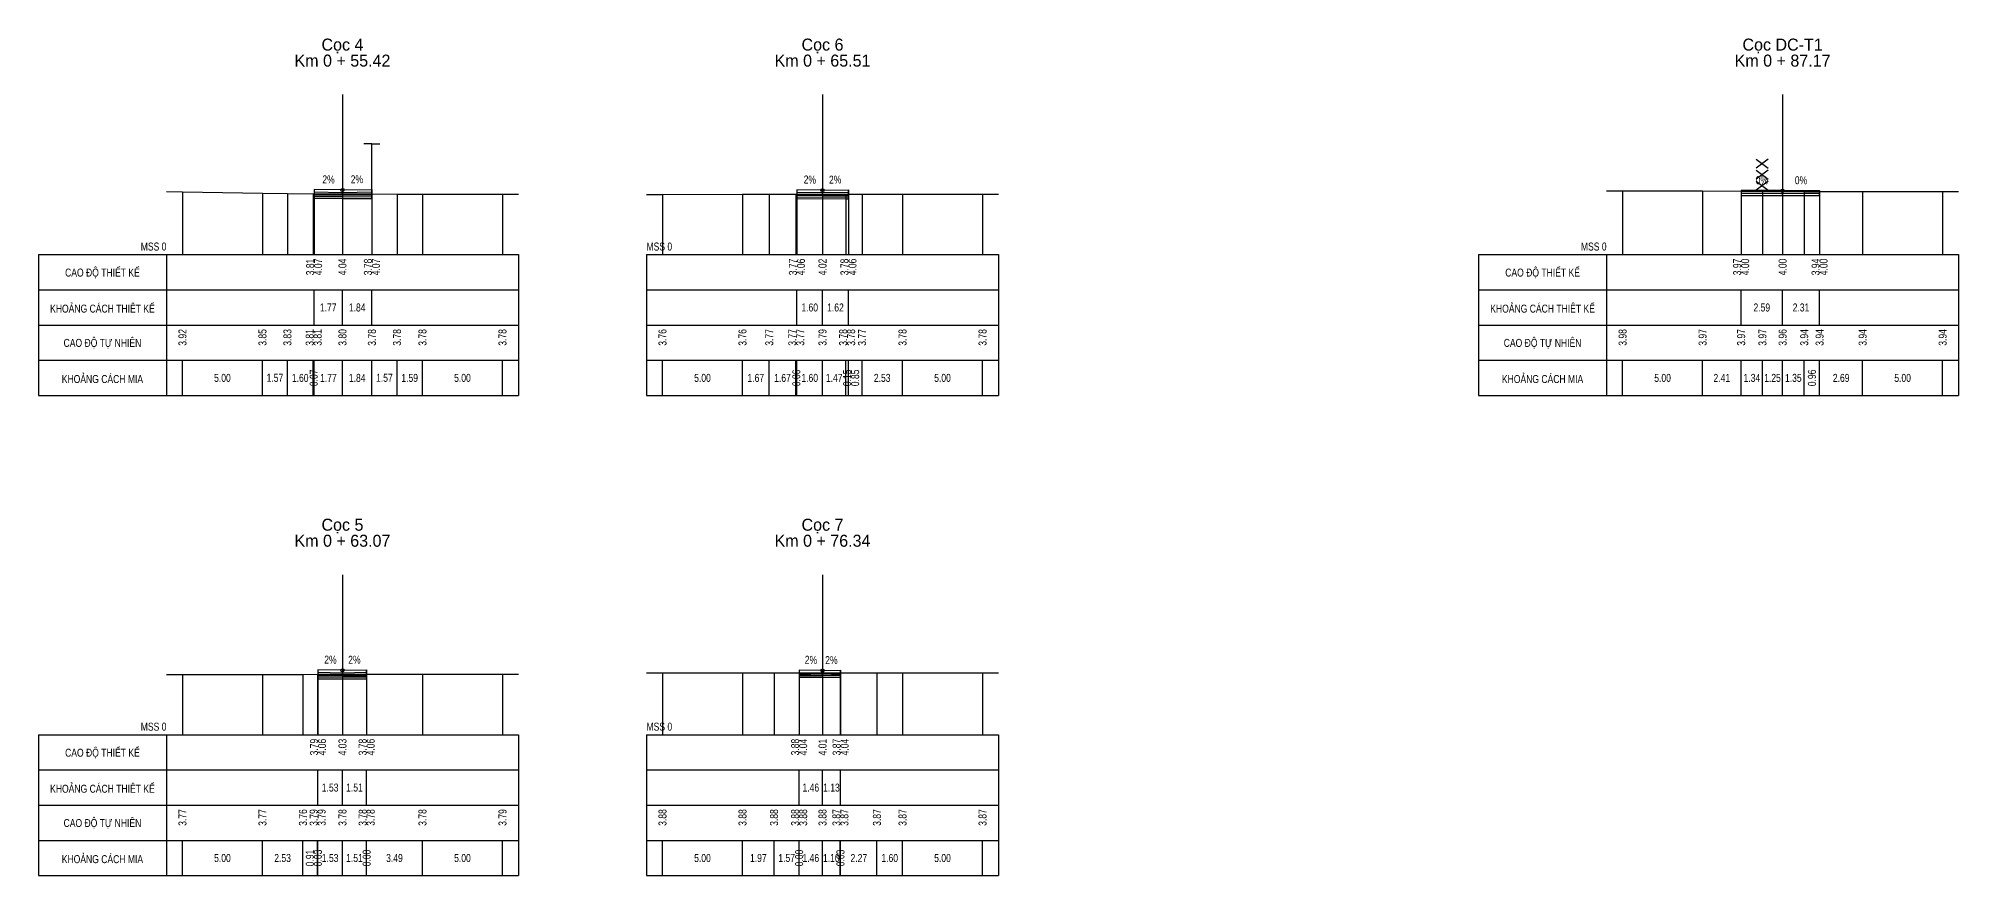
# Model space of a CAD drawing. Header units: inches. Extents: x 285 to 989, y -7 to 128.
# Drawn here: x 868.6 to 988.6, y 12.3 to 64.6 of the extents above; entities that cross this region are included whole.
import ezdxf
from ezdxf.enums import TextEntityAlignment as Align

# ---------------------------------------------------------------- set-up
doc = ezdxf.new("R2010")
doc.units = ezdxf.units.IN
doc.header["$MEASUREMENT"] = 0
for name, color, linetype in [('Bang TN tu nhien', 3, 'Continuous'), ('Dien thiet ke TN', 2, 'Continuous'), ('Duong cu', 8, 'Continuous'), ('Duong do thiet ke', 2, 'Continuous'), ('Duong dong trac ngang tu nhien', 9, 'Continuous'), ('KH_VAT', 8, 'Continuous'), ('Khuon duong1', 14, 'Continuous'), ('Mat duong PD 1', 1, 'Continuous'), ('Taluy', 1, 'Continuous'), ('Trac ngang tu nhien', 3, 'Continuous'), ('TracNgang', 7, 'Continuous')]:
    doc.layers.add(name, color=color, linetype=linetype)
doc.styles.add('BangTN', font='viet buddy.shx', dxfattribs={"width": 0.8})

# ---------------------------------------------------------------- blocks, each defined once
blk = doc.blocks.new('CHIEUDUNGVAT12')
at = {"layer": 'KH_VAT', "color": 1}
for q in [(-2.5, 15.63), (2.5, 15.63)]:
    blk.add_line((0, 15.63), q, dxfattribs=at)
at = {"layer": 'KH_VAT', "color": 7}
blk.add_lwpolyline([(0, 0), (0, 15.63)], dxfattribs=at)
blk = doc.blocks.new('ChieuDungVat4.dwg')
at = {"layer": 'KH_VAT', "color": 1}
blk.add_blockref('CHIEUDUNGVAT12', (0, 0), dxfattribs=at)
blk = doc.blocks.new('HANGRAO')
at = {"color": 2, "linetype": 'Continuous'}
for p, q in [((-1.32, 6.67), (1.16, 4.76)), ((1.16, 6.67), (-1.32, 4.76)), ((1.16, 4.38), (-1.32, 2.47)), ((-1.32, 4.38), (1.16, 2.47)), ((-1.32, 2.09), (1.16, 0.18)), ((1.16, 2.09), (-1.32, 0.18))]:
    blk.add_line(p, q, dxfattribs=at)
blk = doc.blocks.new('ChieuDungVat3.dwg')
at = {"layer": 'KH_VAT', "color": 1, "xscale": 1.5, "yscale": 1.5, "zscale": 1.5}
blk.add_blockref('HANGRAO', (0, 0), dxfattribs=at)

msp = doc.modelspace()

# ---------------------------------------------------------------- linework, layer by layer
at = {"layer": 'Bang TN tu nhien', "color": 3}
for p, q in [((887.57, 61.12), (887.57, 51.12)), ((917.57, 61.12), (917.57, 51.12)), ((977.57, 61.12), (977.57, 51.12)), ((868.57, 51.12), (868.57, 42.32)), ((868.57, 51.12), (898.57, 51.12)), ((876.57, 51.12), (876.57, 42.32)), ((898.57, 51.12), (898.57, 42.32)), ((906.57, 51.12), (906.57, 42.32)), ((906.57, 51.12), (928.57, 51.12)), ((928.57, 51.12), (928.57, 42.32)), ((958.57, 51.12), (958.57, 42.32)), ((958.57, 51.12), (988.57, 51.12)), ((966.57, 51.12), (966.57, 42.32)), ((988.57, 51.12), (988.57, 42.32)), ((868.57, 48.92), (898.57, 48.92)), ((906.57, 48.92), (928.57, 48.92)), ((958.57, 48.92), (988.57, 48.92)), ((868.57, 46.72), (898.57, 46.72)), ((906.57, 46.72), (928.57, 46.72)), ((958.57, 46.72), (988.57, 46.72)), ((868.57, 44.52), (898.57, 44.52)), ((906.57, 44.52), (928.57, 44.52)), ((958.57, 44.52), (988.57, 44.52)), ((868.57, 42.32), (898.57, 42.32)), ((906.57, 42.32), (928.57, 42.32)), ((958.57, 42.32), (988.57, 42.32)), ((887.57, 31.12), (887.57, 21.12)), ((917.57, 31.12), (917.57, 21.12)), ((868.57, 21.12), (868.57, 12.32)), ((868.57, 21.12), (898.57, 21.12)), ((876.57, 21.12), (876.57, 12.32)), ((898.57, 21.12), (898.57, 12.32)), ((906.57, 21.12), (906.57, 12.32)), ((906.57, 21.12), (928.57, 21.12)), ((928.57, 21.12), (928.57, 12.32)), ((868.57, 18.92), (898.57, 18.92)), ((906.57, 18.92), (928.57, 18.92)), ((868.57, 16.72), (898.57, 16.72)), ((906.57, 16.72), (928.57, 16.72)), ((868.57, 14.52), (898.57, 14.52)), ((906.57, 14.52), (928.57, 14.52)), ((868.57, 12.32), (898.57, 12.32)), ((906.57, 12.32), (928.57, 12.32))]:
    msp.add_line(p, q, dxfattribs=at)
at = {"layer": 'Dien thiet ke TN'}
for p, q in [((885.8, 55.19), (885.8, 51.12)), ((885.8, 55.19), (885.8, 51.12)), ((885.8, 55.19), (885.8, 51.12)), ((885.8, 55.19), (885.8, 51.12)), ((885.8, 55.19), (885.8, 51.12)), ((887.57, 55.16), (887.57, 51.12)), ((887.57, 55.16), (887.57, 51.12)), ((889.41, 55.19), (889.41, 51.12)), ((889.41, 55.19), (889.41, 51.12)), ((889.41, 55.19), (889.41, 51.12)), ((889.41, 55.19), (889.41, 51.12)), ((889.41, 55.19), (889.41, 51.12)), ((915.97, 55.18), (915.97, 51.12)), ((915.97, 55.18), (915.97, 51.12)), ((915.97, 55.18), (915.97, 51.12)), ((915.97, 55.18), (915.97, 51.12)), ((915.97, 55.18), (915.97, 51.12)), ((917.57, 55.15), (917.57, 51.12)), ((917.57, 55.15), (917.57, 51.12)), ((919.19, 55.18), (919.19, 51.12)), ((919.19, 55.18), (919.19, 51.12)), ((919.19, 55.18), (919.19, 51.12)), ((919.19, 55.18), (919.19, 51.12)), ((919.19, 55.18), (919.19, 51.12)), ((974.98, 55.12), (974.98, 51.12)), ((974.98, 55.12), (974.98, 51.12)), ((974.98, 55.12), (974.98, 51.12)), ((974.98, 55.12), (974.98, 51.12)), ((974.98, 55.12), (974.98, 51.12)), ((977.57, 55.12), (977.57, 51.12)), ((977.57, 55.12), (977.57, 51.12)), ((979.88, 55.12), (979.88, 51.12)), ((979.88, 55.12), (979.88, 51.12)), ((979.88, 55.12), (979.88, 51.12)), ((979.88, 55.12), (979.88, 51.12)), ((979.88, 55.12), (979.88, 51.12)), ((886.04, 25.18), (886.04, 21.12)), ((886.04, 25.18), (886.04, 21.12)), ((886.04, 25.18), (886.04, 21.12)), ((886.04, 25.18), (886.04, 21.12)), ((886.04, 25.18), (886.04, 21.12)), ((887.57, 25.15), (887.57, 21.12)), ((887.57, 25.15), (887.57, 21.12)), ((889.08, 25.18), (889.08, 21.12)), ((889.08, 25.18), (889.08, 21.12)), ((889.08, 25.18), (889.08, 21.12)), ((889.08, 25.18), (889.08, 21.12)), ((889.08, 25.18), (889.08, 21.12)), ((916.11, 25.16), (916.11, 21.12)), ((916.11, 25.16), (916.11, 21.12)), ((916.11, 25.16), (916.11, 21.12)), ((916.11, 25.16), (916.11, 21.12)), ((916.11, 25.16), (916.11, 21.12)), ((917.57, 25.13), (917.57, 21.12)), ((917.57, 25.13), (917.57, 21.12)), ((918.7, 25.16), (918.7, 21.12)), ((918.7, 25.16), (918.7, 21.12)), ((918.7, 25.16), (918.7, 21.12)), ((918.7, 25.16), (918.7, 21.12)), ((918.7, 25.16), (918.7, 21.12))]:
    msp.add_line(p, q, dxfattribs=at)
at = {"layer": 'Duong cu'}
for points in [[(885.73, 54.93), (885.73, 54.64), (885.8, 54.64), (887.57, 54.63), (889.41, 54.62), (889.41, 54.91)], [(885.73, 54.86), (885.8, 54.86), (887.57, 54.85), (889.41, 54.84)], [(885.73, 54.76), (885.8, 54.76), (887.57, 54.75), (889.41, 54.74)], [(915.9, 54.89), (915.9, 54.6), (915.96, 54.6), (917.57, 54.62), (919.03, 54.61), (919.19, 54.61), (919.19, 54.9)], [(915.9, 54.82), (915.96, 54.82), (917.57, 54.84), (919.03, 54.83), (919.19, 54.83)], [(915.9, 54.72), (915.96, 54.72), (917.57, 54.74), (919.03, 54.73), (919.19, 54.73)], [(886, 24.91), (886, 24.62), (886.04, 24.62), (887.57, 24.61), (889.08, 24.61), (889.08, 24.9)], [(886, 24.84), (886.04, 24.84), (887.57, 24.83), (889.08, 24.83)], [(886, 24.74), (886.04, 24.74), (887.57, 24.73), (889.08, 24.73)], [(916.11, 25), (916.11, 24.71), (917.57, 24.71), (918.67, 24.7), (918.7, 24.7), (918.7, 24.99)], [(916.11, 24.93), (917.57, 24.93), (918.67, 24.92), (918.7, 24.92)], [(916.11, 24.83), (917.57, 24.83), (918.67, 24.82), (918.7, 24.82)]]:
    msp.add_lwpolyline(points, dxfattribs=at)
at = {"layer": 'Duong do thiet ke', "color": 1}
for centre in [(887.57, 55.16), (917.57, 55.15), (977.57, 55.12), (887.57, 25.15), (917.57, 25.13)]:
    msp.add_circle(centre, 0.1, dxfattribs=at)
at = {"layer": 'Duong dong trac ngang tu nhien', "color": 8}
for p, q in [((877.57, 55.04), (877.57, 51.12)), ((882.57, 54.97), (882.57, 51.12)), ((884.13, 54.95), (884.13, 51.12)), ((885.73, 54.93), (885.73, 51.12)), ((885.8, 54.93), (885.8, 51.12)), ((887.57, 54.92), (887.57, 51.12)), ((889.41, 54.91), (889.41, 51.12)), ((890.98, 54.9), (890.98, 51.12)), ((892.57, 54.9), (892.57, 51.12)), ((897.57, 54.9), (897.57, 51.12)), ((907.57, 54.88), (907.57, 51.12)), ((912.57, 54.89), (912.57, 51.12)), ((914.24, 54.89), (914.24, 51.12)), ((915.9, 54.89), (915.9, 51.12)), ((915.96, 54.89), (915.96, 51.12)), ((917.57, 54.91), (917.57, 51.12)), ((919.03, 54.9), (919.03, 51.12)), ((919.19, 54.9), (919.19, 51.12)), ((920.04, 54.9), (920.04, 51.12)), ((922.57, 54.9), (922.57, 51.12)), ((927.57, 54.9), (927.57, 51.12)), ((967.57, 55.1), (967.57, 51.12)), ((972.57, 55.1), (972.57, 51.12)), ((974.98, 55.09), (974.98, 51.12)), ((976.31, 55.09), (976.31, 51.12)), ((977.57, 55.08), (977.57, 51.12)), ((978.92, 55.06), (978.92, 51.12)), ((979.88, 55.06), (979.88, 51.12)), ((982.57, 55.06), (982.57, 51.12)), ((987.57, 55.06), (987.57, 51.12)), ((877.57, 24.89), (877.57, 21.12)), ((882.57, 24.89), (882.57, 21.12)), ((885.1, 24.88), (885.1, 21.12)), ((886, 24.91), (886, 21.12)), ((886.04, 24.91), (886.04, 21.12)), ((887.57, 24.9), (887.57, 21.12)), ((889.08, 24.9), (889.08, 21.12)), ((889.08, 24.9), (889.08, 21.12)), ((892.57, 24.9), (892.57, 21.12)), ((897.57, 24.91), (897.57, 21.12)), ((907.57, 25), (907.57, 21.12)), ((912.57, 25), (912.57, 21.12)), ((914.54, 25), (914.54, 21.12)), ((916.11, 25), (916.11, 21.12)), ((916.11, 25), (916.11, 21.12)), ((917.57, 25), (917.57, 21.12)), ((918.67, 24.99), (918.67, 21.12)), ((918.7, 24.99), (918.7, 21.12)), ((920.97, 24.99), (920.97, 21.12)), ((922.57, 24.99), (922.57, 21.12)), ((927.57, 24.99), (927.57, 21.12))]:
    msp.add_line(p, q, dxfattribs=at)
at = {"layer": 'Khuon duong1', "color": 2}
for points in [[(885.8, 55.19), (885.8, 55.04), (885.8, 54.89), (887.57, 54.86), (887.57, 55.01), (887.57, 55.16)], [(887.57, 55.16), (887.57, 55.01), (887.57, 54.86), (889.41, 54.89), (889.41, 55.04), (889.41, 55.19)], [(915.97, 55.18), (915.97, 55.03), (915.97, 54.88), (917.57, 54.85), (917.57, 55), (917.57, 55.15)], [(917.57, 55.15), (917.57, 55), (917.57, 54.85), (919.19, 54.88), (919.19, 55.03), (919.19, 55.18)], [(974.98, 55.12), (974.98, 54.97), (974.98, 54.82), (977.57, 54.82), (977.57, 54.97), (977.57, 55.12)], [(977.57, 55.12), (977.57, 54.97), (977.57, 54.82), (979.88, 54.82), (979.88, 54.97), (979.88, 55.12)], [(886.04, 25.18), (886.04, 25.03), (886.04, 24.88), (887.57, 24.85), (887.57, 25), (887.57, 25.15)], [(887.57, 25.15), (887.57, 25), (887.57, 24.85), (889.08, 24.88), (889.08, 25.03), (889.08, 25.18)], [(916.11, 25.16), (916.11, 25.01), (916.11, 24.86), (917.57, 24.83), (917.57, 24.98), (917.57, 25.13)], [(917.57, 25.13), (917.57, 24.98), (917.57, 24.83), (918.7, 24.86), (918.7, 25.01), (918.7, 25.16)]]:
    msp.add_lwpolyline(points, dxfattribs=at)
at = {"layer": 'Khuon duong1', "color": 1}
for points in [[(885.8, 55.04), (887.57, 55.01)], [(887.57, 55.01), (889.41, 55.04)], [(915.97, 55.03), (917.57, 55)], [(917.57, 55), (919.19, 55.03)], [(974.98, 54.97), (977.57, 54.97)], [(977.57, 54.97), (979.88, 54.97)], [(886.04, 25.03), (887.57, 25)], [(887.57, 25), (889.08, 25.03)], [(916.11, 25.01), (917.57, 24.98)], [(917.57, 24.98), (918.7, 25.01)]]:
    msp.add_lwpolyline(points, dxfattribs=at)
at = {"layer": 'Mat duong PD 1'}
for points in [[(887.57, 55.16), (885.8, 55.19)], [(887.57, 55.16), (889.41, 55.19)], [(917.57, 55.15), (915.97, 55.18)], [(917.57, 55.15), (919.19, 55.18)], [(977.57, 55.12), (974.98, 55.12)], [(977.57, 55.12), (979.88, 55.12)], [(887.57, 25.15), (886.04, 25.18)], [(887.57, 25.15), (889.08, 25.18)], [(917.57, 25.13), (916.11, 25.16)], [(917.57, 25.13), (918.7, 25.16)]]:
    msp.add_lwpolyline(points, dxfattribs=at)
at = {"layer": 'Taluy'}
for points in [[(885.8, 55.19), (885.8, 54.93), (885.8, 54.93)], [(889.41, 55.19), (889.41, 54.91), (889.41, 54.91)], [(915.97, 55.18), (915.97, 54.89), (915.97, 54.89)], [(919.19, 55.18), (919.19, 54.9), (919.19, 54.9)], [(974.98, 55.12), (974.98, 55.09), (974.98, 55.09)], [(979.88, 55.12), (979.88, 55.06), (979.88, 55.06)], [(886.04, 25.18), (886.04, 24.91), (886.04, 24.91)], [(889.08, 25.18), (889.08, 24.9), (889.08, 24.9)], [(916.11, 25.16), (916.11, 25), (916.11, 25)], [(918.7, 25.16), (918.7, 24.99), (918.7, 24.99)]]:
    msp.add_lwpolyline(points, dxfattribs=at)
at = {"layer": 'Trac ngang tu nhien', "color": 3}
for points in [[(876.57, 55.06), (877.57, 55.04), (882.57, 54.97), (884.13, 54.95), (885.73, 54.93), (885.8, 54.93), (887.57, 54.92), (889.41, 54.91), (890.98, 54.9), (892.57, 54.9), (897.57, 54.9), (898.57, 54.9)], [(906.57, 54.88), (907.57, 54.88), (912.57, 54.89), (914.24, 54.89), (915.9, 54.89), (915.96, 54.89), (917.57, 54.91), (919.03, 54.9), (919.19, 54.9), (920.04, 54.9), (922.57, 54.9), (927.57, 54.9), (928.57, 54.9)], [(966.57, 55.1), (967.57, 55.1), (972.57, 55.1), (974.98, 55.09), (976.31, 55.09), (977.57, 55.08), (978.92, 55.06), (979.88, 55.06), (982.57, 55.06), (987.57, 55.06), (988.57, 55.06)], [(876.57, 24.89), (877.57, 24.89), (882.57, 24.89), (885.1, 24.88), (886, 24.91), (886.04, 24.91), (887.57, 24.9), (889.08, 24.9), (889.08, 24.9), (892.57, 24.9), (897.57, 24.91), (898.57, 24.91)], [(906.57, 25), (907.57, 25), (912.57, 25), (914.54, 25), (916.11, 25), (916.11, 25), (917.57, 25), (918.67, 24.99), (918.7, 24.99), (920.97, 24.99), (922.57, 24.99), (927.57, 24.99), (928.57, 24.99)]]:
    msp.add_lwpolyline(points, dxfattribs=at)
at = {"layer": 'TracNgang', "color": 2}
for p, q in [((885.8, 46.72), (885.8, 48.92)), ((887.57, 46.72), (887.57, 48.92)), ((889.41, 46.72), (889.41, 48.92)), ((915.97, 46.72), (915.97, 48.92)), ((917.57, 46.72), (917.57, 48.92)), ((919.19, 46.72), (919.19, 48.92)), ((974.98, 46.72), (974.98, 48.92)), ((977.57, 46.72), (977.57, 48.92)), ((979.88, 46.72), (979.88, 48.92)), ((886.04, 16.72), (886.04, 18.92)), ((887.57, 16.72), (887.57, 18.92)), ((889.08, 16.72), (889.08, 18.92)), ((916.11, 16.72), (916.11, 18.92)), ((917.57, 16.72), (917.57, 18.92)), ((918.7, 16.72), (918.7, 18.92))]:
    msp.add_line(p, q, dxfattribs=at)
at = {"layer": 'TracNgang', "color": 3}
for p, q in [((877.57, 42.32), (877.57, 44.52)), ((882.57, 42.32), (882.57, 44.52)), ((884.13, 42.32), (884.13, 44.52)), ((885.73, 42.32), (885.73, 44.52)), ((885.8, 42.32), (885.8, 44.52)), ((887.57, 42.32), (887.57, 44.52)), ((889.41, 42.32), (889.41, 44.52)), ((890.98, 42.32), (890.98, 44.52)), ((892.57, 42.32), (892.57, 44.52)), ((897.57, 42.32), (897.57, 44.52)), ((907.57, 42.32), (907.57, 44.52)), ((912.57, 42.32), (912.57, 44.52)), ((914.24, 42.32), (914.24, 44.52)), ((915.9, 42.32), (915.9, 44.52)), ((915.96, 42.32), (915.96, 44.52)), ((917.57, 42.32), (917.57, 44.52)), ((919.03, 42.32), (919.03, 44.52)), ((919.19, 42.32), (919.19, 44.52)), ((920.04, 42.32), (920.04, 44.52)), ((922.57, 42.32), (922.57, 44.52)), ((927.57, 42.32), (927.57, 44.52)), ((967.57, 42.32), (967.57, 44.52)), ((972.57, 42.32), (972.57, 44.52)), ((974.98, 42.32), (974.98, 44.52)), ((976.31, 42.32), (976.31, 44.52)), ((977.57, 42.32), (977.57, 44.52)), ((978.92, 42.32), (978.92, 44.52)), ((979.88, 42.32), (979.88, 44.52)), ((982.57, 42.32), (982.57, 44.52)), ((987.57, 42.32), (987.57, 44.52)), ((877.57, 12.32), (877.57, 14.52)), ((882.57, 12.32), (882.57, 14.52)), ((885.1, 12.32), (885.1, 14.52)), ((886, 12.32), (886, 14.52)), ((886.04, 12.32), (886.04, 14.52)), ((887.57, 12.32), (887.57, 14.52)), ((889.08, 12.32), (889.08, 14.52)), ((889.08, 12.32), (889.08, 14.52)), ((892.57, 12.32), (892.57, 14.52)), ((897.57, 12.32), (897.57, 14.52)), ((907.57, 12.32), (907.57, 14.52)), ((912.57, 12.32), (912.57, 14.52)), ((914.54, 12.32), (914.54, 14.52)), ((916.11, 12.32), (916.11, 14.52)), ((916.11, 12.32), (916.11, 14.52)), ((917.57, 12.32), (917.57, 14.52)), ((918.67, 12.32), (918.67, 14.52)), ((918.7, 12.32), (918.7, 14.52)), ((920.97, 12.32), (920.97, 14.52)), ((922.57, 12.32), (922.57, 14.52)), ((927.57, 12.32), (927.57, 14.52))]:
    msp.add_line(p, q, dxfattribs=at)

# ---------------------------------------------------------------- block references
at = {"color": 3, "xscale": 0.1999999999999886, "yscale": 0.1999999999999993, "zscale": 0.2}
for name, p in [('ChieuDungVat4.dwg', (889.41, 54.91)), ('ChieuDungVat3.dwg', (976.31, 55.09))]:
    msp.add_blockref(name, p, dxfattribs=at)

# ---------------------------------------------------------------- texts
at = {"layer": 'Bang TN tu nhien', "color": 3, "style": 'BangTN', "width": 0.8}
for s, p in [('CAO ĐỘ THIẾT KẾ', (872.57, 50.02)), ('CAO ĐỘ THIẾT KẾ', (962.57, 50.02)), ('KHOẢNG CÁCH THIÊT KẾ', (872.57, 47.82)), ('KHOẢNG CÁCH THIÊT KẾ', (962.57, 47.82)), ('CAO ĐỘ TỰ NHIÊN', (872.57, 45.62)), ('CAO ĐỘ TỰ NHIÊN', (962.57, 45.62)), ('KHOẢNG CÁCH MIA', (872.57, 43.42)), ('KHOẢNG CÁCH MIA', (962.57, 43.42)), ('CAO ĐỘ THIẾT KẾ', (872.57, 20.02)), ('KHOẢNG CÁCH THIÊT KẾ', (872.57, 17.82)), ('CAO ĐỘ TỰ NHIÊN', (872.57, 15.62)), ('KHOẢNG CÁCH MIA', (872.57, 13.42))]:
    msp.add_text(s, height=0.5, dxfattribs=at).set_placement(p, align=Align.MIDDLE)
at = {"layer": 'Dien thiet ke TN', "color": 2, "style": 'BangTN', "width": 0.8}
for rotation, p in [(358.8542, (886.69, 55.42)), (1.1458, (888.48, 55.43)), (358.8542, (916.77, 55.41)), (1.1458, (918.37, 55.41)), (358.8542, (886.81, 25.41)), (1.1458, (888.32, 25.41)), (358.8542, (916.84, 25.4)), (1.1458, (918.13, 25.39))]:
    msp.add_text('2%', height=0.5, rotation=rotation, dxfattribs=at).set_placement(p, align=Align.BOTTOM_CENTER)
for p in [(976.27, 55.37), (978.72, 55.37)]:
    msp.add_text('0%', height=0.5, dxfattribs=at).set_placement(p, align=Align.BOTTOM_CENTER)
at = {"layer": 'Trac ngang tu nhien', "color": 3, "style": 'BangTN'}
for s, p in [('Km 0 + 55.42', (887.57, 62.87)), ('Cọc 4', (887.57, 63.87)), ('Km 0 + 65.51', (917.57, 62.87)), ('Cọc 6', (917.57, 63.87)), ('Km 0 + 87.17', (977.57, 62.87)), ('Cọc DC-T1', (977.57, 63.87)), ('Km 0 + 63.07', (887.57, 32.87)), ('Cọc 5', (887.57, 33.87)), ('Km 0 + 76.34', (917.57, 32.87)), ('Cọc 7', (917.57, 33.87))]:
    msp.add_text(s, height=0.75, dxfattribs=at).set_placement(p, align=Align.CENTER)
at = {"layer": 'Trac ngang tu nhien', "color": 3, "char_height": 0.5, "style": 'BangTN'}
for insert, attachment_point in [((876.57, 51.37), 9), ((906.57, 51.37), 7), ((966.57, 51.37), 9), ((876.57, 21.37), 9), ((906.57, 21.37), 7)]:
    msp.add_mtext('MSS 0', dxfattribs=dict(at, insert=insert, attachment_point=attachment_point))
at = {"layer": 'TracNgang', "color": 2, "style": 'BangTN', "width": 0.8}
for s, p in [('3.81', (885.55, 50.87)), ('4.07', (886.05, 50.87)), ('4.04', (887.57, 50.87)), ('3.78', (889.16, 50.87)), ('4.07', (889.66, 50.87)), ('3.77', (915.72, 50.87)), ('4.06', (916.22, 50.87)), ('4.02', (917.57, 50.87)), ('3.78', (918.94, 50.87)), ('4.06', (919.44, 50.87)), ('3.97', (974.73, 50.87)), ('4.00', (975.23, 50.87)), ('4.00', (977.57, 50.87)), ('3.94', (979.63, 50.87)), ('4.00', (980.13, 50.87)), ('3.79', (885.79, 20.87)), ('4.06', (886.29, 20.87)), ('4.03', (887.57, 20.87)), ('3.78', (888.83, 20.87)), ('4.06', (889.33, 20.87)), ('3.88', (915.86, 20.87)), ('4.04', (916.36, 20.87)), ('4.01', (917.57, 20.87)), ('3.87', (918.45, 20.87)), ('4.04', (918.95, 20.87))]:
    msp.add_text(s, height=0.5, rotation=90, dxfattribs=at).set_placement(p, align=Align.MIDDLE_RIGHT)
for s, p in [('1.77', (886.68, 47.82)), ('1.84', (888.49, 47.82)), ('1.60', (916.77, 47.82)), ('1.62', (918.38, 47.82)), ('2.59', (976.27, 47.82)), ('2.31', (978.72, 47.82)), ('1.53', (886.8, 17.82)), ('1.51', (888.32, 17.82)), ('1.46', (916.84, 17.82)), ('1.13', (918.13, 17.82))]:
    msp.add_text(s, height=0.5, dxfattribs=at).set_placement(p, align=Align.MIDDLE)
at = {"layer": 'TracNgang', "color": 3, "style": 'BangTN', "width": 0.8}
for s, p in [('3.92', (877.57, 46.47)), ('3.85', (882.57, 46.47)), ('3.83', (884.13, 46.47)), ('3.81', (885.52, 46.47)), ('3.81', (886.02, 46.47)), ('3.80', (887.57, 46.47)), ('3.78', (889.41, 46.47)), ('3.78', (890.98, 46.47)), ('3.78', (892.57, 46.47)), ('3.78', (897.57, 46.47)), ('3.76', (907.57, 46.47)), ('3.76', (912.57, 46.47)), ('3.77', (914.24, 46.47)), ('3.77', (915.68, 46.47)), ('3.77', (916.18, 46.47)), ('3.79', (917.57, 46.47)), ('3.78', (918.86, 46.47)), ('3.78', (919.36, 46.47)), ('3.77', (920.04, 46.47)), ('3.78', (922.57, 46.47)), ('3.78', (927.57, 46.47)), ('3.98', (967.57, 46.47)), ('3.97', (972.57, 46.47)), ('3.97', (974.98, 46.47)), ('3.97', (976.31, 46.47)), ('3.96', (977.57, 46.47)), ('3.94', (978.92, 46.47)), ('3.94', (979.88, 46.47)), ('3.94', (982.57, 46.47)), ('3.94', (987.57, 46.47)), ('3.77', (877.57, 16.47)), ('3.77', (882.57, 16.47)), ('3.76', (885.1, 16.47)), ('3.79', (885.77, 16.47)), ('3.79', (886.27, 16.47)), ('3.78', (887.57, 16.47)), ('3.78', (888.83, 16.47)), ('3.78', (889.33, 16.47)), ('3.78', (892.57, 16.47)), ('3.79', (897.57, 16.47)), ('3.88', (907.57, 16.47)), ('3.88', (912.57, 16.47)), ('3.88', (914.54, 16.47)), ('3.88', (915.86, 16.47)), ('3.88', (916.36, 16.47)), ('3.88', (917.57, 16.47)), ('3.87', (918.44, 16.47)), ('3.87', (918.94, 16.47)), ('3.87', (920.97, 16.47)), ('3.87', (922.57, 16.47)), ('3.87', (927.57, 16.47))]:
    msp.add_text(s, height=0.5, rotation=90, dxfattribs=at).set_placement(p, align=Align.MIDDLE_RIGHT)
for s, p in [('5.00', (880.07, 43.42)), ('1.57', (883.35, 43.42)), ('1.60', (884.93, 43.42)), ('1.77', (886.69, 43.42)), ('1.84', (888.49, 43.42)), ('1.57', (890.19, 43.42)), ('1.59', (891.77, 43.42)), ('5.00', (895.07, 43.42)), ('5.00', (910.07, 43.42)), ('1.67', (913.4, 43.42)), ('1.67', (915.07, 43.42)), ('1.60', (916.77, 43.42)), ('1.47', (918.3, 43.42)), ('2.53', (921.3, 43.42)), ('5.00', (925.07, 43.42)), ('5.00', (970.07, 43.42)), ('2.41', (973.77, 43.42)), ('1.34', (975.65, 43.42)), ('1.25', (976.94, 43.42)), ('1.35', (978.24, 43.42)), ('2.69', (981.23, 43.42)), ('5.00', (985.07, 43.42)), ('5.00', (880.07, 13.42)), ('2.53', (883.83, 13.42)), ('1.53', (886.8, 13.42)), ('1.51', (888.32, 13.42)), ('3.49', (890.82, 13.42)), ('5.00', (895.07, 13.42)), ('5.00', (910.07, 13.42)), ('1.97', (913.56, 13.42)), ('1.57', (915.33, 13.42)), ('1.46', (916.84, 13.42)), ('1.10', (918.12, 13.42)), ('2.27', (919.84, 13.42)), ('1.60', (921.77, 13.42)), ('5.00', (925.07, 13.42))]:
    msp.add_text(s, height=0.5, dxfattribs=at).set_placement(p, align=Align.MIDDLE)
for s, p in [('0.07', (885.77, 43.42)), ('0.06', (915.93, 43.42)), ('0.15', (919.11, 43.42)), ('0.85', (919.61, 43.42)), ('0.96', (979.4, 43.42)), ('0.91', (885.53, 13.42)), ('0.03', (886.03, 13.42)), ('0.00', (889.08, 13.42)), ('0.00', (916.11, 13.42)), ('0.03', (918.69, 13.42))]:
    msp.add_text(s, height=0.5, rotation=90, dxfattribs=at).set_placement(p, align=Align.MIDDLE)

doc.saveas('drawing.dxf')
